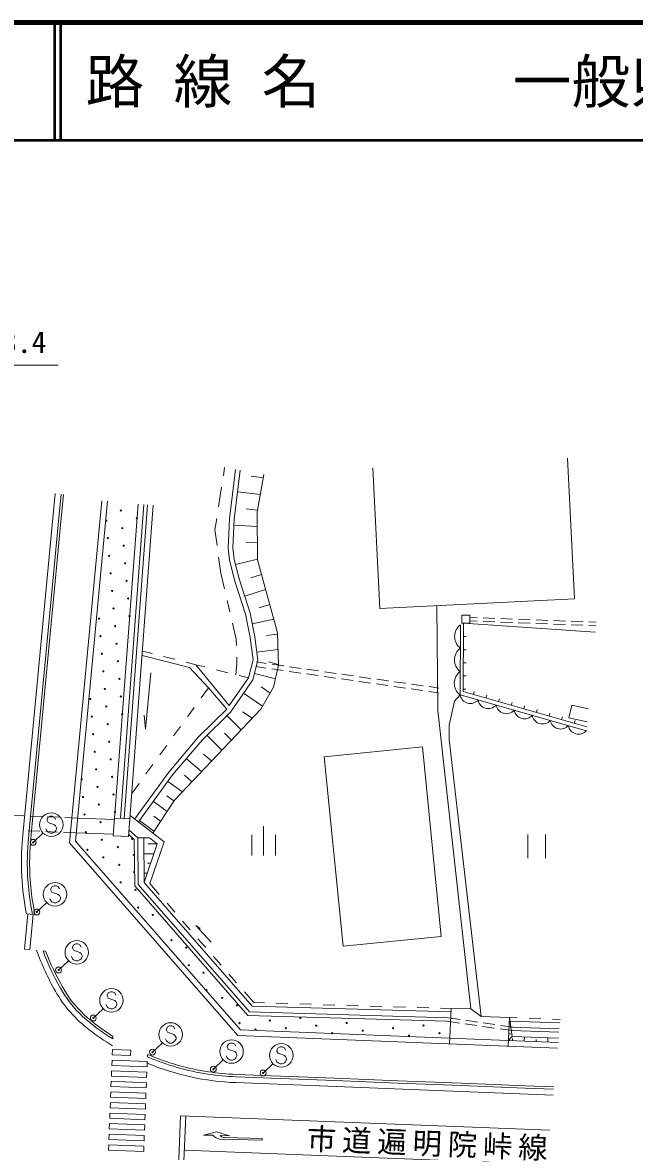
# Model space of a CAD drawing. Units: millimetres, scale not verified. Extents: x 40000 to 680000, y 20000 to 380000.
# Drawn here: x 175023 to 227096, y 283990 to 380000 of the extents above; entities that cross this region are included whole.
import ezdxf
from ezdxf.enums import TextEntityAlignment as Align

# ---------------------------------------------------------------- set-up
doc = ezdxf.new("R2010")
doc.units = ezdxf.units.MM
doc.header["$LTSCALE"] = 1000
doc.header["$PDMODE"] = 32
doc.header["$PDSIZE"] = 500
for name, color, linetype, lineweight in [('M-BGD', 7, 'Continuous', 13), ('M-STR-HTXT', 7, 'Continuous', 13), ('M-STR-STRC', 7, 'Continuous', 13), ('M-TTL', 2, 'Continuous', 140), ('M-TTL-LINE', 7, 'Continuous', 50)]:
    doc.layers.add(name, color=color, linetype=linetype, lineweight=lineweight)
doc.layers.add('M-TTL-TXT', color=7, linetype='Continuous')
doc.styles.add('ＭＳ ゴシック', font='')
doc.styles.get('ＭＳ ゴシック').set_extended_font_data('MS Gothic')

msp = doc.modelspace()

# ---------------------------------------------------------------- linework, layer by layer
at = {"layer": 'M-BGD'}
for p, q in [((221406, 342964), (222001, 330979)), ((192216, 342161), (192110, 341461)), ((205421, 330156), (204827, 342142)), ((195516, 341291), (194490, 341411)), ((175024, 310599), (177806, 339936)), ((178112, 337865), (178303, 339889)), ((191960, 340472), (191854, 339772)), ((195261, 339867), (193317, 340095)), ((178311, 337846), (178503, 339870)), ((179006, 310222), (181764, 339336)), ((179524, 310389), (182264, 339289)), ((184853, 339044), (182859, 312344)), ((185351, 339006), (183359, 312323)), ((185650, 338984), (183659, 312311)), ((186149, 338947), (184159, 312290)), ((191854, 339772), (191705, 338821)), ((195019, 338519), (194047, 338633)), ((177602, 332489), (178112, 337865)), ((177801, 332470), (178311, 337846)), ((191550, 337833), (191400, 336882)), ((194999, 337151), (193018, 337245)), ((191400, 336882), (191579, 335524)), ((195009, 335763), (194019, 335810)), ((191709, 334533), (191888, 333176)), ((195019, 334375), (193153, 333895)), ((191888, 333176), (192204, 331827)), ((177092, 327113), (177602, 332489)), ((177291, 327094), (177801, 332470)), ((195358, 333071), (194440, 332779)), ((195712, 331770), (193931, 331204)), ((192433, 330854), (192662, 329881)), ((196055, 330508), (195165, 330225)), ((222001, 330979), (205421, 330156)), ((212397, 328909), (212401, 329609)), ((212401, 329609), (213101, 329605)), ((213097, 328905), (213101, 329605)), ((213725, 329382), (213100, 329405)), ((215224, 329325), (214225, 329363)), ((192891, 328907), (193208, 327559)), ((196398, 329246), (194570, 328874)), ((212397, 328909), (213097, 328905)), ((212509, 323113), (212542, 328908)), ((212509, 323113), (212542, 328896)), ((212542, 328908), (223766, 328141)), ((213098, 329105), (213711, 329082)), ((214210, 329063), (215210, 329025)), ((215709, 329007), (216709, 328969)), ((216723, 329269), (215724, 329306)), ((217208, 328950), (218208, 328912)), ((218222, 329212), (217223, 329250)), ((218707, 328894), (219707, 328856)), ((219721, 329156), (218722, 329193)), ((220206, 328837), (221205, 328799)), ((221220, 329099), (220221, 329137)), ((221705, 328781), (222704, 328743)), ((222719, 329043), (221720, 329080)), ((223204, 328724), (223817, 328701)), ((223844, 329000), (223219, 329024)), ((193208, 327559), (193221, 327014)), ((196713, 327981), (195788, 327859)), ((212536, 327780), (212786, 327779)), ((176582, 321737), (177092, 327113)), ((176781, 321718), (177291, 327094)), ((186040, 326340), (185223, 326548)), ((196765, 326676), (194971, 326439)), ((212529, 326664), (212779, 326662)), ((187977, 325844), (187008, 326092)), ((189762, 325387), (188946, 325596)), ((193245, 326014), (193258, 325470)), ((194924, 325617), (195759, 325498)), ((196815, 325411), (195940, 325643)), ((212523, 325547), (212773, 325546)), ((185943, 324687), (185475, 319912)), ((190549, 325191), (189762, 325387)), ((192489, 324706), (191519, 324948)), ((193258, 325470), (193167, 324536)), ((196547, 324176), (194761, 324649)), ((194884, 325219), (195728, 325099)), ((196223, 325028), (197213, 324887)), ((196254, 325428), (197244, 325286)), ((197708, 324816), (198698, 324674)), ((197739, 325216), (198729, 325074)), ((199193, 324604), (200183, 324462)), ((199224, 325003), (200214, 324862)), ((200709, 324791), (201698, 324650)), ((202193, 324579), (203183, 324438)), ((194245, 324267), (193459, 324463)), ((200678, 324392), (201668, 324250)), ((202163, 324180), (203153, 324038)), ((203648, 323968), (204638, 323826)), ((203678, 324367), (204668, 324226)), ((205133, 323756), (206123, 323614)), ((205163, 324155), (206153, 324014)), ((206648, 323943), (207638, 323802)), ((208133, 323731), (209123, 323590)), ((212516, 324431), (212766, 324429)), ((212516, 324431), (212766, 324429)), ((212516, 324431), (212766, 324429)), ((190844, 323410), (190228, 322561)), ((195448, 321859), (193837, 322966)), ((196098, 322977), (195336, 323501)), ((206618, 323543), (207608, 323402)), ((208103, 323331), (209093, 323190)), ((209588, 323119), (210431, 322999)), ((209618, 323519), (210453, 323400)), ((212509, 323113), (223049, 320100)), ((212510, 323315), (212760, 323313)), ((213389, 322862), (213457, 323102)), ((214462, 322555), (214531, 322795)), ((176073, 316361), (176582, 321737)), ((176272, 316343), (176781, 321718)), ((189640, 321753), (189052, 320944)), ((215535, 322248), (215604, 322488)), ((216609, 321941), (216677, 322181)), ((217682, 321634), (217751, 321874)), ((221524, 320861), (221763, 321935)), ((223174, 321621), (221763, 321935)), ((185475, 319912), (185369, 321086)), ((193617, 319834), (192423, 321049)), ((194559, 320826), (193754, 321380)), ((218756, 321327), (218824, 321568)), ((219829, 321020), (219898, 321261)), ((220902, 320713), (220971, 320954)), ((223074, 320516), (221524, 320861)), ((188464, 320135), (187876, 319326)), ((221976, 320407), (222044, 320647)), ((191975, 318105), (190723, 319378)), ((192796, 318969), (192199, 319577)), ((187288, 318517), (186700, 317708)), ((200690, 317562), (209048, 318398)), ((210659, 302278), (209048, 318398)), ((186112, 316899), (185524, 316091)), ((190254, 316292), (188963, 317388)), ((191114, 317198), (190434, 317776)), ((202301, 301443), (200690, 317562)), ((175563, 310986), (176073, 316361)), ((175762, 310967), (176272, 316343)), ((189437, 315432), (188792, 315980)), ((184935, 315282), (184319, 314434)), ((188621, 314573), (187395, 315463)), ((187903, 313794), (187290, 314239)), ((187318, 312908), (186154, 313754)), ((174129, 312573), (175128, 312532)), ((175628, 312511), (176627, 312470)), ((177127, 312449), (178126, 312408)), ((178625, 312388), (179709, 312343)), ((182850, 312214), (179709, 312343)), ((182859, 312344), (182746, 310827)), ((182855, 312344), (184155, 312290)), ((184159, 312290), (184046, 310774)), ((187065, 310322), (184180, 312574)), ((186208, 311227), (184971, 312126)), ((186763, 312068), (186181, 312491)), ((175506, 311255), (176505, 311214)), ((177004, 311193), (178004, 311152)), ((178503, 311132), (179590, 311087)), ((182756, 310963), (179591, 311094)), ((184832, 310664), (184085, 311304)), ((195538, 309156), (195538, 311656)), ((175522, 310552), (175563, 310986)), ((175721, 310533), (175762, 310967)), ((179006, 310222), (193336, 293835)), ((179524, 310389), (193570, 294326)), ((184046, 310774), (182746, 310827)), ((184533, 310525), (184058, 310933)), ((184565, 306569), (184533, 310525)), ((184832, 310664), (185332, 310668)), ((184864, 306682), (184832, 310664)), ((185363, 306872), (185332, 310668)), ((185332, 310668), (185827, 310654)), ((185363, 306872), (186477, 310146)), ((186477, 310146), (185691, 310138)), ((186477, 310146), (185827, 310654)), ((185855, 306765), (187065, 310322)), ((194538, 309156), (194538, 310906)), ((196538, 309156), (196538, 310906)), ((218037, 310944), (218037, 308944)), ((219537, 308944), (219537, 310944)), ((186186, 309291), (185343, 309288)), ((185921, 308514), (185651, 308520)), ((185634, 307669), (185356, 307663)), ((184565, 306569), (194194, 295557)), ((184864, 306682), (194334, 295853)), ((185363, 306872), (194566, 296347)), ((185855, 306765), (186660, 305844)), ((187318, 305091), (187976, 304339)), ((175470, 304185), (175183, 301193)), ((175470, 304185), (176084, 304126)), ((175918, 304142), (175631, 301150)), ((188635, 303586), (189293, 302833)), ((191064, 301773), (189764, 303203)), ((189764, 303203), (190151, 302956)), ((189951, 302080), (190609, 301328)), ((202301, 301443), (210659, 302278)), ((175183, 301198), (175631, 301156)), ((176766, 301048), (176988, 301027)), ((191268, 300575), (191926, 299822)), ((192584, 299069), (193242, 298316)), ((193901, 297564), (194706, 296643)), ((194334, 295853), (211240, 295360)), ((194566, 296347), (211491, 295853)), ((194706, 296643), (195610, 296616)), ((196609, 296587), (197609, 296558)), ((198608, 296529), (199608, 296500)), ((200608, 296471), (201607, 296441)), ((202607, 296412), (203606, 296383)), ((204606, 296354), (205605, 296325)), ((206605, 296295), (207605, 296266)), ((208604, 296237), (209604, 296208)), ((210603, 296179), (211507, 296152)), ((211507, 296152), (211349, 293129)), ((213183, 296103), (211507, 296152)), ((214055, 295460), (213183, 296103)), ((194194, 295557), (211140, 295062)), ((211140, 295062), (212195, 294911)), ((211240, 295360), (212254, 295213)), ((212690, 294840), (213680, 294698)), ((212749, 295141), (213738, 294997)), ((216473, 295373), (214055, 295460)), ((214233, 294925), (215223, 294782)), ((216473, 295373), (216345, 292933)), ((216470, 295373), (217124, 295349)), ((216689, 293764), (216473, 295373)), ((220748, 294919), (216514, 295071)), ((218123, 295312), (219122, 295276)), ((220122, 295239), (220776, 295215)), ((193336, 293835), (220544, 292769)), ((193570, 294326), (220591, 293267)), ((214175, 294627), (215165, 294485)), ((215660, 294415), (216715, 294263)), ((215718, 294710), (216731, 294563)), ((216411, 293991), (216541, 293979)), ((220701, 294420), (216581, 294568)), ((220672, 294121), (216622, 294267)), ((182714, 293777), (182705, 293552)), ((216372, 293433), (216689, 293764)), ((220625, 293622), (216689, 293764)), ((216731, 293581), (216725, 293419)), ((217738, 293729), (217724, 293380)), ((218730, 293505), (218723, 293340)), ((219736, 293651), (219722, 293301)), ((182670, 292651), (182652, 292202)), ((184208, 292141), (182652, 292202)), ((184225, 292590), (182670, 292651)), ((184225, 292590), (184208, 292141)), ((185648, 292027), (185656, 292241)), ((182635, 291752), (182617, 291302)), ((185615, 291185), (182617, 291302)), ((185632, 291635), (182635, 291752)), ((185615, 291185), (185632, 291635)), ((182564, 289953), (182546, 289504)), ((185562, 289836), (182564, 289953)), ((182599, 290853), (182582, 290403)), ((185580, 290286), (182582, 290403)), ((185597, 290735), (182599, 290853)), ((185579, 290286), (185597, 290735)), ((193199, 290337), (196196, 290220)), ((193207, 290537), (196204, 290420)), ((196196, 290220), (201592, 290009)), ((196204, 290420), (201600, 290208)), ((201592, 290009), (206988, 289797)), ((201600, 290208), (206996, 289997)), ((206996, 289997), (212392, 289786)), ((182529, 289054), (182511, 288604)), ((185527, 288937), (182529, 289054)), ((185544, 289386), (182546, 289504)), ((185544, 289386), (185562, 289836)), ((193179, 289838), (220166, 288780)), ((206988, 289797), (212384, 289586)), ((212384, 289586), (217780, 289374)), ((212392, 289786), (217788, 289574)), ((217780, 289374), (220213, 289279)), ((217788, 289574), (220232, 289478)), ((182494, 288155), (182476, 287705)), ((185491, 288037), (182494, 288155)), ((185509, 288487), (182511, 288604)), ((185474, 287588), (185491, 288037)), ((185509, 288487), (185527, 288937)), ((182458, 287256), (182441, 286806)), ((185456, 287138), (182458, 287256)), ((185474, 287588), (182476, 287705)), ((185439, 286688), (185456, 287138)), ((182423, 286356), (182406, 285907)), ((185421, 286239), (182423, 286356)), ((185439, 286688), (182441, 286806)), ((185403, 285789), (185421, 286239)), ((188454, 287021), (188213, 280863)), ((188454, 287021), (219882, 285789)), ((188904, 287003), (188664, 280895)), ((182388, 285457), (182370, 285007)), ((185386, 285339), (182388, 285457)), ((185403, 285789), (182406, 285907)), ((185368, 284890), (185386, 285339)), ((190429, 285380), (191536, 285651)), ((191228, 285359), (190429, 285380)), ((191537, 285654), (192638, 285317)), ((191828, 285343), (192628, 285321)), ((182353, 284558), (182335, 284108)), ((185351, 284440), (182353, 284558)), ((185368, 284890), (182370, 285007)), ((185333, 283990), (185351, 284440)), ((195419, 284946), (191820, 285043)), ((195419, 284946), (195423, 285096)), ((185333, 283990), (182335, 284108)), ((188789, 284085), (218334, 282927))]:
    msp.add_line(p, q, dxfattribs=at)
for points in [[(184901, 312029), (187793, 316011), (190303, 318965), (192718, 321339), (194614, 324097), (195059, 325775), (194795, 327767), (194387, 329770), (193482, 332614), (193039, 334341), (192927, 335322), (193042, 337754), (193532, 341930)], [(193137, 341989), (192644, 337787), (192526, 335309), (192644, 334268), (193098, 332504), (194000, 329670), (194400, 327700), (194652, 325801), (194245, 324267), (192612, 321917), (189762, 325387)], [(186105, 311071), (187951, 313867), (195304, 321611), (196379, 323462), (196818, 325333), (196707, 328109), (195019, 334315), (194991, 338358), (195565, 341566)], [(213183, 296103), (210351, 321496), (210271, 330397)], [(212300, 328791), (212253, 322820), (223006, 319775)], [(185194, 326159), (189228, 325142), (190844, 323410), (192410, 321597), (190010, 319238), (187478, 316258), (184577, 312264)], [(214055, 295460), (211341, 319017), (211335, 320251), (211790, 322290), (212253, 322820)], [(195423, 285096), (192245, 285181), (192124, 285185)]]:
    msp.add_lwpolyline(points, dxfattribs=at)
for centre in [(183389, 338496), (182155, 337641), (183511, 337000), (184745, 337855), (182278, 336145), (183634, 335504), (182400, 334649), (182523, 333154), (183757, 334008), (183879, 332513), (182646, 331658), (184002, 331017), (181535, 329307), (182768, 330162), (184125, 329521), (182891, 328666), (181658, 327811), (183014, 327170), (181780, 326315), (183136, 325675), (181903, 324820), (183259, 324179), (182026, 323324), (183382, 322683), (180792, 322469), (182148, 321828), (180915, 320973), (183504, 321187), (182271, 320332), (181037, 319477), (182394, 318836), (181160, 317981), (182516, 317341), (181283, 316486), (182639, 315845), (180049, 315631), (181405, 314990), (180172, 314135), (182762, 314349), (181528, 313494), (180295, 312639), (181651, 311998), (182884, 312853), (180417, 311143), (181773, 310502), (184348, 310567), (180540, 309647), (183130, 309861), (184486, 309221), (181896, 309007), (183252, 308366), (184509, 307735), (183375, 306870), (184632, 306239), (184854, 304733), (186110, 304102), (187689, 301956), (188946, 301324), (189168, 299819), (190424, 299188), (190675, 297713), (192003, 297041), (193259, 296410), (193482, 294905), (196071, 295119), (198661, 295333), (202607, 294906), (194848, 294363), (197428, 294478), (200017, 294692), (201373, 294051), (203963, 294265), (206553, 294479), (207909, 293838), (209143, 294693), (210499, 294052)]:
    msp.add_circle(centre, 50, dxfattribs=at)
for centre, radius, start, end in [((213033, 327790), 1240, 126.19294, 232.89293), ((213017, 325799), 1240, 126.19294, 232.89293), ((213001, 323809), 1240, 126.19294, 232.89293), ((213126, 322975), 887, 190.07362, 318.31347), ((214662, 322540), 887, 190.07362, 318.31347), ((216199, 322105), 887, 190.07362, 318.31347), ((217735, 321670), 887, 190.07362, 318.31347), ((219271, 321235), 887, 190.07362, 318.31347), ((220807, 320800), 887, 190.07362, 318.31347), ((222344, 320366), 887, 190.07362, 318.31347), ((196926, 308522), 22000, 174.58218, 191.3419), ((196926, 308522), 21500, 174.58218, 178.92193), ((196926, 308522), 21300, 174.58216, 178.94476), ((196926, 308522), 21500, 178.92193, 191.74357), ((196926, 308522), 21300, 178.94476, 191.90977), ((196926, 308522), 22000, 199.7152, 209.68155), ((196926, 308522), 21500, 200.34189, 209.68155), ((196926, 308522), 21300, 200.60177, 209.68155), ((187369, 303075), 10500, 209.68297, 226.42055), ((187349, 303054), 10272, 209.6325, 226.41688), ((187369, 303075), 11000, 209.68297, 232.65668), ((192113, 308875), 17981, 228.20892, 238.45038), ((192251, 309020), 17981, 228.20892, 237.96651), ((194041, 311821), 22000, 232.65809, 238.91666), ((194041, 311821), 21500, 247.02159, 261.32225), ((194041, 311821), 21300, 246.81777, 261.3441), ((194041, 311821), 22000, 247.51379, 267.75747), ((194041, 311821), 21500, 261.32225, 267.75747), ((194041, 311821), 21300, 261.3441, 267.75515), ((191968, 286032), 1000, 222.29707, 261.49204), ((192198, 285679), 500, 222.29707, 261.49204)]:
    msp.add_arc(centre, radius, start, end, dxfattribs=at)
at = {"layer": 'M-STR-HTXT'}
msp.add_line((178060, 350855), (157310, 350855), dxfattribs=at)
at = {"layer": 'M-STR-STRC'}
for p, q in [((177196, 312414), (177105, 312233)), ((177105, 312233), (177105, 312142)), ((177105, 312142), (177196, 311960)), ((177378, 312505), (177196, 312414)), ((177560, 312505), (177378, 312505)), ((177741, 312414), (177560, 312505)), ((177832, 312233), (177741, 312414)), ((177105, 311233), (177014, 311414)), ((177196, 311142), (177105, 311233)), ((177196, 311960), (177741, 311778)), ((177378, 311051), (177196, 311142)), ((177741, 311142), (177560, 311051)), ((177741, 311778), (177832, 311687)), ((177832, 311233), (177741, 311142)), ((177832, 311687), (177923, 311505)), ((177923, 311414), (177832, 311233)), ((177923, 311505), (177923, 311414)), ((175921, 310277), (176762, 311071)), ((177560, 311051), (177378, 311051)), ((177517, 306492), (177426, 306310)), ((177426, 306310), (177426, 306219)), ((177699, 306583), (177517, 306492)), ((177881, 306583), (177699, 306583)), ((178063, 306492), (177881, 306583)), ((178154, 306310), (178063, 306492)), ((177426, 305310), (177335, 305492)), ((177426, 306219), (177517, 306037)), ((177517, 306037), (178063, 305855)), ((178063, 305855), (178154, 305765)), ((178154, 305765), (178244, 305583)), ((178244, 305492), (178154, 305310)), ((178244, 305583), (178244, 305492)), ((176242, 304354), (177083, 305148)), ((177517, 305219), (177426, 305310)), ((177699, 305128), (177517, 305219)), ((177881, 305128), (177699, 305128)), ((178063, 305219), (177881, 305128)), ((178154, 305310), (178063, 305219)), ((179364, 301557), (179273, 301375)), ((179545, 301648), (179364, 301557)), ((179727, 301648), (179545, 301648)), ((179909, 301557), (179727, 301648)), ((180000, 301375), (179909, 301557)), ((179273, 300375), (179182, 300557)), ((179273, 301375), (179273, 301284)), ((179273, 301284), (179364, 301102)), ((179364, 301102), (179909, 300921)), ((179909, 300921), (180000, 300830)), ((180000, 300830), (180091, 300648)), ((180091, 300557), (180000, 300375)), ((180091, 300648), (180091, 300557)), ((178089, 299419), (178929, 300213)), ((179364, 300284), (179273, 300375)), ((179545, 300193), (179364, 300284)), ((179727, 300193), (179545, 300193)), ((179909, 300284), (179727, 300193)), ((180000, 300375), (179909, 300284)), ((182317, 297475), (182226, 297293)), ((182226, 297293), (182226, 297203)), ((182226, 297203), (182317, 297021)), ((182499, 297566), (182317, 297475)), ((182317, 297021), (182863, 296839)), ((182681, 297566), (182499, 297566)), ((182863, 297475), (182681, 297566)), ((182954, 297293), (182863, 297475)), ((182863, 296839), (182954, 296748)), ((182954, 296748), (183045, 296566)), ((181042, 295337), (181883, 296131)), ((182226, 296293), (182136, 296475)), ((182317, 296203), (182226, 296293)), ((182499, 296112), (182317, 296203)), ((182681, 296112), (182499, 296112)), ((182863, 296203), (182681, 296112)), ((182954, 296293), (182863, 296203)), ((183045, 296475), (182954, 296293)), ((183045, 296566), (183045, 296475)), ((187356, 294575), (187265, 294393)), ((187265, 294393), (187265, 294302)), ((187265, 294302), (187356, 294120)), ((187538, 294666), (187356, 294575)), ((187356, 294120), (187901, 293938)), ((187720, 294666), (187538, 294666)), ((187901, 294575), (187720, 294666)), ((187992, 294393), (187901, 294575)), ((187901, 293938), (187992, 293847)), ((187992, 293847), (188083, 293666)), ((186081, 292437), (186922, 293231)), ((187265, 293393), (187174, 293575)), ((187356, 293302), (187265, 293393)), ((187538, 293211), (187356, 293302)), ((187720, 293211), (187538, 293211)), ((187901, 293302), (187720, 293211)), ((187992, 293393), (187901, 293302)), ((188083, 293575), (187992, 293393)), ((188083, 293666), (188083, 293575)), ((192536, 293118), (192445, 292937)), ((192445, 292937), (192445, 292846)), ((192445, 292846), (192536, 292664)), ((192718, 293209), (192536, 293118)), ((192900, 293209), (192718, 293209)), ((193082, 293118), (192900, 293209)), ((193173, 292937), (193082, 293118)), ((196948, 292885), (196766, 292794)), ((197130, 292885), (196948, 292885)), ((197311, 292794), (197130, 292885)), ((192445, 291937), (192354, 292118)), ((192536, 291846), (192445, 291937)), ((192536, 292664), (193082, 292482)), ((193082, 292482), (193173, 292391)), ((193173, 291937), (193082, 291846)), ((193173, 292391), (193264, 292209)), ((193264, 292118), (193173, 291937)), ((193264, 292209), (193264, 292118)), ((196766, 292794), (196675, 292612)), ((196675, 292612), (196675, 292522)), ((196675, 292522), (196766, 292340)), ((196766, 292340), (197311, 292158)), ((197402, 292612), (197311, 292794)), ((197311, 292158), (197402, 292067)), ((197402, 292067), (197493, 291885)), ((197493, 291885), (197493, 291794)), ((191261, 290981), (192102, 291775)), ((192718, 291755), (192536, 291846)), ((192900, 291755), (192718, 291755)), ((193082, 291846), (192900, 291755)), ((195491, 290656), (196332, 291450)), ((196675, 291612), (196584, 291794)), ((196766, 291522), (196675, 291612)), ((196948, 291431), (196766, 291522)), ((197130, 291431), (196948, 291431)), ((197311, 291522), (197130, 291431)), ((197402, 291612), (197311, 291522)), ((197493, 291794), (197402, 291612))]:
    msp.add_line(p, q, dxfattribs=at)
for centre, radius in [((177469, 311778), 1000), ((175921, 310277), 50), ((175921, 310277), 40), ((175921, 310277), 30), ((175921, 310277), 20), ((175921, 310277), 10), ((177790, 305855), 1000), ((176242, 304354), 50), ((176242, 304354), 40), ((176242, 304354), 30), ((176242, 304354), 20), ((176242, 304354), 10), ((179636, 300921), 1000), ((178089, 299419), 50), ((178089, 299419), 40), ((178089, 299419), 30), ((178089, 299419), 20), ((178089, 299419), 10), ((182590, 296839), 1000), ((181042, 295337), 50), ((181042, 295337), 40), ((181042, 295337), 30), ((181042, 295337), 20), ((181042, 295337), 10), ((187629, 293938), 1000), ((192809, 292482), 1000), ((197039, 292158), 1000), ((186081, 292437), 50), ((186081, 292437), 40), ((186081, 292437), 30), ((186081, 292437), 20), ((186081, 292437), 10), ((191261, 290981), 50), ((191261, 290981), 40), ((191261, 290981), 30), ((191261, 290981), 20), ((191261, 290981), 10), ((195491, 290656), 50), ((195491, 290656), 40), ((195491, 290656), 30), ((195491, 290656), 20), ((195491, 290656), 10)]:
    msp.add_circle(centre, radius, dxfattribs=at)
for p in [(175921, 310277), (176242, 304354), (178089, 299419), (181042, 295337), (186081, 292437), (191261, 290981), (195491, 290656)]:
    msp.add_point(p, dxfattribs=at)
at = {"layer": 'M-TTL'}
msp.add_line((680000, 380000), (40000, 380000), dxfattribs=at)
at = {"layer": 'M-TTL-LINE'}
for p, q in [((177750, 380000), (177750, 370000)), ((178250, 380000), (178250, 370000)), ((40000, 370000), (680000, 370000))]:
    msp.add_line(p, q, dxfattribs=at)

# ---------------------------------------------------------------- texts
at = {"layer": 'M-BGD', "insert": (209670, 283535), "char_height": 1833, "attachment_point": 8, "rotation": 357.756, "style": 'ＭＳ ゴシック'}
msp.add_mtext('\\T1.2;市道遍明院峠線', dxfattribs=at)
at = {"layer": 'M-STR-HTXT', "style": 'ＭＳ ゴシック'}
msp.add_text('ボックス\u3000L=23.4', height=1833, dxfattribs=at).set_placement((157060, 351355), align=Align.BOTTOM_LEFT)
at = {"layer": 'M-TTL-TXT', "style": 'ＭＳ ゴシック'}
for s, p in [('路 線 名', (180380, 375000)), ('一般県道\u3000山口秋穂線', (216734, 375000))]:
    msp.add_text(s, height=3666, dxfattribs=at).set_placement(p, align=Align.MIDDLE_LEFT)

doc.saveas('drawing.dxf')
